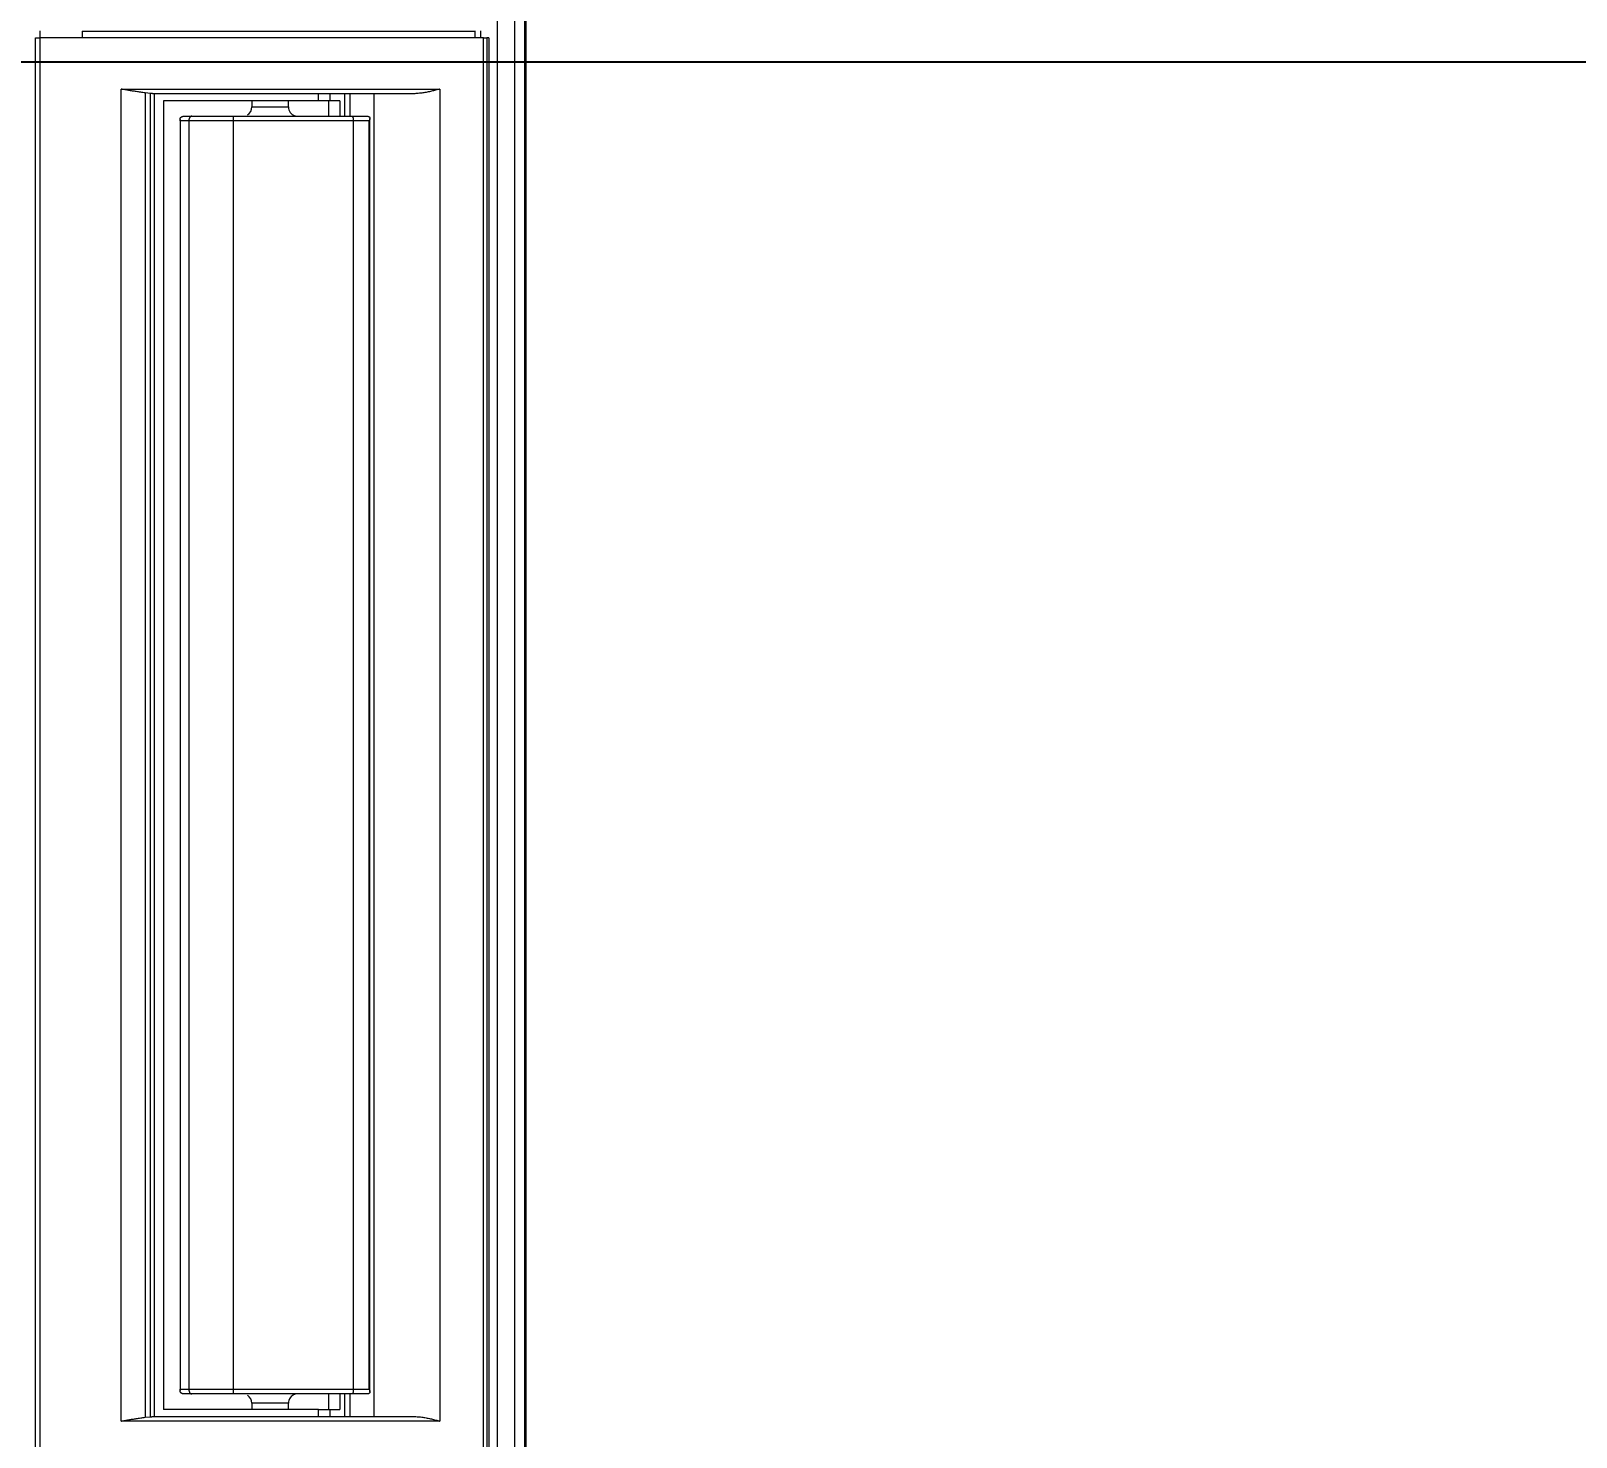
# Model space of a CAD drawing. Header units: metres. Extents: x -101133.8 to -101066.7, y -24899.3 to -24824.7.
# Drawn here: x -101102.1703 to -101101.8396, y -24845.6559 to -24845.3551 of the extents above; entities that cross this region are included whole.
import ezdxf

# ---------------------------------------------------------------- set-up
doc = ezdxf.new("R2010")
doc.units = ezdxf.units.M
doc.header["$LTSCALE"] = 0.2
doc.header["$PDSIZE"] = -5
doc.layers.add('CMT-COTATION DIVERS', color=1, linetype='Continuous')
doc.layers.add('CMT-CVC-MATERIEL', color=30, linetype='Continuous')
doc.styles.get("Standard").update_dxf_attribs({"font": 'arial.ttf'})
doc.dimstyles.get("Standard").update_dxf_attribs({"dimtxt": 0.18, "dimasz": 0.18, "dimexe": 0.18, "dimexo": 0.0625, "dimgap": 0.09, "dimtad": 0, "dimtih": 1, "dimtoh": 1, "dimdec": 4, "dimzin": 0, "dimdsep": 46, "dimtxsty": 'Standard', "dimcen": 0.09, "dimadec": 0, "dimazin": 0, "dimtfac": 1, "dimtdec": 4, "dimtofl": 0, "dimtmove": 0, "dimatfit": 3, "dimfxl": 1, "dimtolj": 1, "dimtzin": 0, "dimarcsym": 0})

# ---------------------------------------------------------------- blocks, each defined once
blk = doc.blocks.new('Cassette 600x600')
at = {"linetype": 'Continuous', "lineweight": 13}
for p, q in [((-20434.23, 53.01), (-20127.23, 53.01)), ((-20127.23, 53.01), (-20127.23, 52.01)), ((-20434.23, 52.01), (-20127.23, 52.01)), ((-20127.23, -42.83), (-20127.23, 52.01)), ((-20127.23, 52.01), (-20125.73, 52.01)), ((-20125.83, 43.01), (-20127.23, 43.01)), ((-20125.83, 43.01), (-20125.83, -40.99)), ((-20423.23, 34.66), (-20138.23, 34.66)), ((-20423.23, -33.48), (-20423.23, 34.66)), ((-20138.23, 34.66), (-20138.23, -33.48)), ((-20422.42, 29.53), (-20422.32, 28.38)), ((-20139.04, 29.53), (-20422.42, 29.53)), ((-20422.32, 28.38), (-20139.14, 28.38)), ((-20422.23, 27.75), (-20422.23, -27.9)), ((-20139.23, 27.61), (-20422.23, 27.61)), ((-20139.23, -27.9), (-20139.23, 27.75)), ((-20139.14, 28.38), (-20139.04, 29.53)), ((-20140.73, 25.61), (-20420.73, 25.61)), ((-20420.73, -7.53), (-20420.73, 25.61)), ((-20140.73, -7.53), (-20140.73, 25.61)), ((-20417.43, 21.2), (-20417.42, 21.38)), ((-20417.43, 19.6), (-20417.43, 21.2)), ((-20144.77, 22.09), (-20416.69, 22.09)), ((-20416.43, 22.05), (-20416.43, 20.21)), ((-20145.03, 22.05), (-20416.43, 22.05)), ((-20416.43, 20.21), (-20416.43, 10.71)), ((-20145.03, 20.21), (-20416.43, 20.21)), ((-20145.03, 20.21), (-20145.03, 22.05)), ((-20145.03, 10.71), (-20145.03, 20.21)), ((-20144.04, 21.38), (-20144.03, 21.2)), ((-20144.03, 21.2), (-20144.03, 19.6)), ((-20417.43, 10.67), (-20417.43, 19.6)), ((-20144.03, 19.6), (-20144.03, 10.67)), ((-20417.43, -14.7), (-20417.43, 10.67)), ((-20416.43, 10.71), (-20416.43, -14.99)), ((-20145.03, 10.71), (-20416.43, 10.71)), ((-20145.03, -14.99), (-20145.03, 10.71)), ((-20144.03, 10.67), (-20144.03, -14.7)), ((-20419.43, 6.71), (-20420.73, 6.71)), ((-20419.43, -1.09), (-20419.43, 6.71)), ((-20140.73, 6.71), (-20142.03, 6.71)), ((-20142.03, 6.71), (-20142.03, -1.09)), ((-20420.73, -1.09), (-20419.43, -1.09)), ((-20142.03, -1.09), (-20140.73, -1.09)), ((-20422.23, -7.53), (-20420.73, -7.53)), ((-20420.73, -7.53), (-20420.73, -9.99)), ((-20417.43, -9.69), (-20420.73, -9.69)), ((-20140.73, -9.69), (-20144.03, -9.69)), ((-20140.73, -9.99), (-20140.73, -7.53)), ((-20140.73, -7.53), (-20139.23, -7.53)), ((-20420.73, -9.99), (-20422.23, -9.99)), ((-20417.43, -13.09), (-20422.23, -13.09)), ((-20420.73, -9.99), (-20420.73, -12.11)), ((-20417.43, -12.11), (-20420.73, -12.11)), ((-20140.73, -12.11), (-20144.03, -12.11)), ((-20139.23, -13.09), (-20144.03, -13.09)), ((-20139.23, -9.99), (-20140.73, -9.99)), ((-20140.73, -12.11), (-20140.73, -9.99)), ((-20417.43, -14.26), (-20422.23, -14.26)), ((-20417.43, -17.85), (-20417.43, -14.7)), ((-20145.03, -14.99), (-20416.43, -14.99)), ((-20416.43, -14.99), (-20416.43, -18.37)), ((-20145.03, -18.37), (-20145.03, -14.99)), ((-20139.23, -14.26), (-20144.03, -14.26)), ((-20144.03, -14.7), (-20144.03, -17.85)), ((-20422.23, -19.44), (-20139.23, -19.44)), ((-20417.42, -18.07), (-20417.43, -17.85)), ((-20416.95, -18.53), (-20144.51, -18.53)), ((-20416.43, -18.37), (-20145.03, -18.37)), ((-20144.03, -17.85), (-20144.04, -18.07)), ((-20138.23, -33.48), (-20423.23, -33.48)), ((-20434.23, -42.83), (-20127.23, -42.83)), ((-20125.83, -40.99), (-20127.23, -40.99)), ((-20127.23, -42.3), (-20125.73, -42.3)), ((-20127.23, -42.83), (-20127.23, -43.54)), ((-20125.73, -40.99), (-20125.83, -40.99)), ((-19987.53, -45.76), (-20573.93, -45.76)), ((-20127.23, -43.54), (-20434.23, -43.54)), ((-20127.23, -44), (-20434.23, -44)), ((-20127.23, -44), (-20127.23, -43.54)), ((-20573.93, -49.58), (-19987.53, -49.58)), ((-19987.53, -51.6), (-20573.93, -51.6)), ((-20573.93, -51.99), (-19987.53, -51.99))]:
    blk.add_line(p, q, dxfattribs=at)
for centre, radius, start, end in [((-20416.68, 2.44), 8.27, 88.2687, 95.2085), ((-20144.78, 3.31), 7.4, 84.1787, 91.9347), ((-20419.43, 8.71), 2, 270, 329.2042), ((-20142.03, 8.71), 2, 210.8445, 270), ((-20419.43, -3.09), 2, 16.6773, 90), ((-20142.03, -3.09), 2, 90, 163.2061)]:
    blk.add_arc(centre, radius, start, end, dxfattribs=at)
for points, knots in [([(-20423.23, 34.66), (-20423.23, 34.66), (-20423.23, 34.65), (-20423.23, 34.65), (-20423.23, 34.65), (-20423.23, 34.65), (-20423.23, 34.64), (-20423.23, 34.64), (-20423.23, 34.64), (-20423.23, 34.63), (-20423.22, 34.63), (-20423.22, 34.63), (-20423.22, 34.62), (-20423.19, 34.45), (-20423.14, 34.12), (-20423.09, 33.84), (-20423.04, 33.55), (-20422.99, 33.3), (-20422.95, 33.05), (-20422.91, 32.8), (-20422.86, 32.54), (-20422.82, 32.26), (-20422.77, 31.99), (-20422.73, 31.69), (-20422.69, 31.48), (-20422.66, 31.28), (-20422.64, 31.14), (-20422.62, 30.99), (-20422.6, 30.84), (-20422.58, 30.67), (-20422.55, 30.5), (-20422.53, 30.34), (-20422.51, 30.18), (-20422.49, 30.02), (-20422.47, 29.86), (-20422.45, 29.69), (-20422.42, 29.53)], [0, 0, 0, 0, 1, 1, 1, 2, 2, 2, 3, 3, 3, 4, 4, 4, 5, 5, 5, 6, 6, 6, 7, 7, 7, 8, 8, 8, 9, 9, 9, 10, 10, 10, 11, 11, 11, 12, 12, 12, 12]), ([(-20139.04, 29.53), (-20139.01, 29.69), (-20138.99, 29.86), (-20138.97, 30.02), (-20138.95, 30.18), (-20138.93, 30.34), (-20138.9, 30.5), (-20138.88, 30.67), (-20138.86, 30.84), (-20138.84, 30.99), (-20138.82, 31.14), (-20138.8, 31.28), (-20138.77, 31.48), (-20138.73, 31.69), (-20138.69, 31.99), (-20138.64, 32.26), (-20138.6, 32.54), (-20138.55, 32.8), (-20138.51, 33.05), (-20138.47, 33.3), (-20138.42, 33.55), (-20138.37, 33.84), (-20138.32, 34.12), (-20138.27, 34.45), (-20138.24, 34.62), (-20138.24, 34.63), (-20138.24, 34.63), (-20138.23, 34.63), (-20138.23, 34.64), (-20138.23, 34.64), (-20138.23, 34.64), (-20138.23, 34.65), (-20138.23, 34.65), (-20138.23, 34.65), (-20138.23, 34.65), (-20138.23, 34.66), (-20138.23, 34.66)], [0, 0, 0, 0, 1, 1, 1, 2, 2, 2, 3, 3, 3, 4, 4, 4, 5, 5, 5, 6, 6, 6, 7, 7, 7, 8, 8, 8, 9, 9, 9, 10, 10, 10, 11, 11, 11, 12, 12, 12, 12]), ([(-20422.32, 28.38), (-20422.31, 28.36), (-20422.31, 28.33), (-20422.31, 28.3), (-20422.31, 28.28), (-20422.3, 28.25), (-20422.3, 28.22), (-20422.3, 28.2), (-20422.29, 28.17), (-20422.29, 28.15), (-20422.29, 28.12), (-20422.28, 28.1), (-20422.28, 28.07), (-20422.27, 28.05), (-20422.27, 28.03), (-20422.27, 28), (-20422.26, 27.98), (-20422.26, 27.96), (-20422.25, 27.94), (-20422.25, 27.92), (-20422.25, 27.9), (-20422.24, 27.88), (-20422.24, 27.86), (-20422.24, 27.84), (-20422.24, 27.83), (-20422.23, 27.82), (-20422.23, 27.81), (-20422.23, 27.81), (-20422.23, 27.8), (-20422.23, 27.79), (-20422.23, 27.79), (-20422.23, 27.78), (-20422.23, 27.77), (-20422.23, 27.77), (-20422.23, 27.76), (-20422.23, 27.76), (-20422.23, 27.75)], [0, 0, 0, 0, 1, 1, 1, 2, 2, 2, 3, 3, 3, 4, 4, 4, 5, 5, 5, 6, 6, 6, 7, 7, 7, 8, 8, 8, 9, 9, 9, 10, 10, 10, 11, 11, 11, 12, 12, 12, 12]), ([(-20139.23, 27.75), (-20139.23, 27.77), (-20139.23, 27.78), (-20139.22, 27.8), (-20139.22, 27.82), (-20139.22, 27.83), (-20139.22, 27.85), (-20139.22, 27.87), (-20139.21, 27.88), (-20139.21, 27.9), (-20139.21, 27.92), (-20139.21, 27.94), (-20139.2, 27.96), (-20139.2, 27.98), (-20139.2, 28), (-20139.19, 28.02), (-20139.19, 28.04), (-20139.18, 28.07), (-20139.18, 28.09), (-20139.18, 28.11), (-20139.17, 28.14), (-20139.17, 28.16), (-20139.16, 28.19), (-20139.16, 28.21), (-20139.16, 28.23), (-20139.16, 28.25), (-20139.15, 28.26), (-20139.15, 28.27), (-20139.15, 28.28), (-20139.15, 28.3), (-20139.15, 28.31), (-20139.15, 28.32), (-20139.15, 28.33), (-20139.15, 28.35), (-20139.14, 28.36), (-20139.14, 28.37), (-20139.14, 28.38)], [0, 0, 0, 0, 1, 1, 1, 2, 2, 2, 3, 3, 3, 4, 4, 4, 5, 5, 5, 6, 6, 6, 7, 7, 7, 8, 8, 8, 9, 9, 9, 10, 10, 10, 11, 11, 11, 12, 12, 12, 12]), ([(-20416.43, 20.21), (-20416.46, 20.2), (-20416.49, 20.2), (-20416.51, 20.2), (-20416.54, 20.2), (-20416.57, 20.2), (-20416.6, 20.19), (-20416.63, 20.19), (-20416.65, 20.19), (-20416.68, 20.18), (-20416.71, 20.18), (-20416.73, 20.18), (-20416.76, 20.17), (-20416.79, 20.17), (-20416.81, 20.16), (-20416.84, 20.15), (-20416.86, 20.15), (-20416.89, 20.14), (-20416.91, 20.13), (-20416.94, 20.12), (-20416.96, 20.11), (-20416.99, 20.1), (-20417.01, 20.09), (-20417.03, 20.08), (-20417.05, 20.07), (-20417.08, 20.06), (-20417.1, 20.05), (-20417.12, 20.04), (-20417.14, 20.03), (-20417.16, 20.02), (-20417.18, 20), (-20417.2, 19.99), (-20417.21, 19.98), (-20417.23, 19.96), (-20417.25, 19.95), (-20417.26, 19.94), (-20417.28, 19.92), (-20417.29, 19.91), (-20417.31, 19.89), (-20417.32, 19.88), (-20417.33, 19.86), (-20417.34, 19.85), (-20417.35, 19.83), (-20417.37, 19.82), (-20417.37, 19.8), (-20417.38, 19.78), (-20417.39, 19.77), (-20417.4, 19.75), (-20417.41, 19.74), (-20417.41, 19.73), (-20417.41, 19.72), (-20417.41, 19.71), (-20417.42, 19.7), (-20417.42, 19.69), (-20417.42, 19.69), (-20417.42, 19.68), (-20417.42, 19.67), (-20417.43, 19.66), (-20417.43, 19.65), (-20417.43, 19.64), (-20417.43, 19.63), (-20417.43, 19.63), (-20417.43, 19.63), (-20417.43, 19.63), (-20417.43, 19.62), (-20417.43, 19.62), (-20417.43, 19.62), (-20417.43, 19.62), (-20417.43, 19.61), (-20417.43, 19.61), (-20417.43, 19.61), (-20417.43, 19.61), (-20417.43, 19.6)], [0, 0, 0, 0, 1, 1, 1, 2, 2, 2, 3, 3, 3, 4, 4, 4, 5, 5, 5, 6, 6, 6, 7, 7, 7, 8, 8, 8, 9, 9, 9, 10, 10, 10, 11, 11, 11, 12, 12, 12, 13, 13, 13, 14, 14, 14, 15, 15, 15, 16, 16, 16, 17, 17, 17, 18, 18, 18, 19, 19, 19, 20, 20, 20, 21, 21, 21, 22, 22, 22, 23, 23, 23, 24, 24, 24, 24]), ([(-20417.42, 21.38), (-20417.42, 21.39), (-20417.42, 21.41), (-20417.41, 21.42), (-20417.41, 21.43), (-20417.41, 21.44), (-20417.41, 21.46), (-20417.41, 21.47), (-20417.4, 21.48), (-20417.4, 21.49), (-20417.4, 21.51), (-20417.4, 21.52), (-20417.39, 21.53), (-20417.39, 21.54), (-20417.39, 21.56), (-20417.38, 21.57), (-20417.38, 21.58), (-20417.38, 21.59), (-20417.37, 21.61), (-20417.37, 21.62), (-20417.36, 21.63), (-20417.36, 21.64), (-20417.35, 21.65), (-20417.35, 21.67), (-20417.34, 21.68), (-20417.34, 21.69), (-20417.33, 21.7), (-20417.33, 21.71), (-20417.32, 21.73), (-20417.31, 21.74), (-20417.31, 21.75), (-20417.3, 21.76), (-20417.29, 21.77), (-20417.29, 21.78), (-20417.28, 21.79), (-20417.27, 21.8), (-20417.27, 21.81), (-20417.26, 21.82), (-20417.24, 21.84), (-20417.23, 21.85), (-20417.22, 21.87), (-20417.21, 21.88), (-20417.2, 21.89), (-20417.19, 21.9), (-20417.17, 21.92), (-20417.16, 21.93), (-20417.15, 21.94), (-20417.14, 21.95), (-20417.12, 21.96), (-20417.11, 21.97), (-20417.09, 21.98), (-20417.07, 21.99), (-20417.05, 22), (-20417.03, 22.01), (-20417.01, 22.02), (-20417, 22.03), (-20416.98, 22.04), (-20416.96, 22.05), (-20416.94, 22.06), (-20416.92, 22.06), (-20416.9, 22.07), (-20416.87, 22.07), (-20416.84, 22.08), (-20416.82, 22.08), (-20416.79, 22.09), (-20416.76, 22.09), (-20416.73, 22.09), (-20416.71, 22.09), (-20416.68, 22.09), (-20416.65, 22.09), (-20416.62, 22.09), (-20416.59, 22.09), (-20416.57, 22.08), (-20416.55, 22.08), (-20416.54, 22.08), (-20416.53, 22.08), (-20416.52, 22.07), (-20416.51, 22.07), (-20416.5, 22.07), (-20416.49, 22.07), (-20416.48, 22.07), (-20416.47, 22.06), (-20416.46, 22.06), (-20416.44, 22.06), (-20416.43, 22.05), (-20416.43, 22.05), (-20416.43, 22.05), (-20416.43, 22.05), (-20416.43, 22.05), (-20416.43, 22.05), (-20416.43, 22.05), (-20416.43, 22.05), (-20416.43, 22.05), (-20416.43, 22.05), (-20416.43, 22.05), (-20416.43, 22.05), (-20416.43, 22.05)], [0, 0, 0, 0, 1, 1, 1, 2, 2, 2, 3, 3, 3, 4, 4, 4, 5, 5, 5, 6, 6, 6, 7, 7, 7, 8, 8, 8, 9, 9, 9, 10, 10, 10, 11, 11, 11, 12, 12, 12, 13, 13, 13, 14, 14, 14, 15, 15, 15, 16, 16, 16, 17, 17, 17, 18, 18, 18, 19, 19, 19, 20, 20, 20, 21, 21, 21, 22, 22, 22, 23, 23, 23, 24, 24, 24, 25, 25, 25, 26, 26, 26, 27, 27, 27, 28, 28, 28, 29, 29, 29, 30, 30, 30, 31, 31, 31, 32, 32, 32, 32]), ([(-20145.03, 22.05), (-20145.03, 22.05), (-20145.03, 22.05), (-20145.03, 22.05), (-20145.03, 22.05), (-20145.03, 22.05), (-20145.03, 22.05), (-20145.03, 22.05), (-20145.03, 22.05), (-20145.03, 22.05), (-20145.03, 22.05), (-20145.03, 22.05), (-20145.02, 22.05), (-20145.02, 22.06), (-20145, 22.06), (-20144.99, 22.06), (-20144.98, 22.07), (-20144.97, 22.07), (-20144.96, 22.07), (-20144.95, 22.07), (-20144.94, 22.07), (-20144.93, 22.08), (-20144.92, 22.08), (-20144.91, 22.08), (-20144.89, 22.08), (-20144.87, 22.09), (-20144.84, 22.09), (-20144.81, 22.09), (-20144.78, 22.09), (-20144.75, 22.09), (-20144.73, 22.09), (-20144.7, 22.09), (-20144.67, 22.09), (-20144.64, 22.08), (-20144.61, 22.08), (-20144.59, 22.07), (-20144.56, 22.07), (-20144.54, 22.06), (-20144.52, 22.06), (-20144.5, 22.05), (-20144.48, 22.04), (-20144.46, 22.03), (-20144.45, 22.02), (-20144.43, 22.01), (-20144.41, 22), (-20144.39, 21.99), (-20144.37, 21.98), (-20144.35, 21.97), (-20144.34, 21.96), (-20144.32, 21.95), (-20144.31, 21.94), (-20144.3, 21.93), (-20144.29, 21.92), (-20144.27, 21.9), (-20144.26, 21.89), (-20144.25, 21.88), (-20144.24, 21.87), (-20144.23, 21.85), (-20144.21, 21.84), (-20144.2, 21.82), (-20144.19, 21.81), (-20144.18, 21.8), (-20144.18, 21.79), (-20144.17, 21.78), (-20144.17, 21.77), (-20144.16, 21.76), (-20144.15, 21.75), (-20144.15, 21.74), (-20144.14, 21.73), (-20144.13, 21.71), (-20144.13, 21.7), (-20144.12, 21.69), (-20144.12, 21.68), (-20144.11, 21.67), (-20144.11, 21.65), (-20144.1, 21.64), (-20144.1, 21.63), (-20144.09, 21.62), (-20144.09, 21.61), (-20144.08, 21.59), (-20144.08, 21.58), (-20144.08, 21.57), (-20144.07, 21.56), (-20144.07, 21.54), (-20144.07, 21.53), (-20144.06, 21.52), (-20144.06, 21.51), (-20144.06, 21.49), (-20144.06, 21.48), (-20144.05, 21.47), (-20144.05, 21.46), (-20144.05, 21.44), (-20144.05, 21.43), (-20144.04, 21.42), (-20144.04, 21.41), (-20144.04, 21.39), (-20144.04, 21.38)], [0, 0, 0, 0, 1, 1, 1, 2, 2, 2, 3, 3, 3, 4, 4, 4, 5, 5, 5, 6, 6, 6, 7, 7, 7, 8, 8, 8, 9, 9, 9, 10, 10, 10, 11, 11, 11, 12, 12, 12, 13, 13, 13, 14, 14, 14, 15, 15, 15, 16, 16, 16, 17, 17, 17, 18, 18, 18, 19, 19, 19, 20, 20, 20, 21, 21, 21, 22, 22, 22, 23, 23, 23, 24, 24, 24, 25, 25, 25, 26, 26, 26, 27, 27, 27, 28, 28, 28, 29, 29, 29, 30, 30, 30, 31, 31, 31, 32, 32, 32, 32]), ([(-20144.03, 19.6), (-20144.03, 19.61), (-20144.03, 19.61), (-20144.03, 19.61), (-20144.03, 19.61), (-20144.03, 19.62), (-20144.03, 19.62), (-20144.03, 19.62), (-20144.03, 19.62), (-20144.03, 19.63), (-20144.03, 19.63), (-20144.03, 19.63), (-20144.03, 19.63), (-20144.03, 19.64), (-20144.03, 19.65), (-20144.03, 19.66), (-20144.04, 19.67), (-20144.04, 19.68), (-20144.04, 19.69), (-20144.04, 19.69), (-20144.04, 19.7), (-20144.05, 19.71), (-20144.05, 19.72), (-20144.05, 19.73), (-20144.05, 19.74), (-20144.06, 19.75), (-20144.07, 19.77), (-20144.08, 19.78), (-20144.09, 19.8), (-20144.09, 19.82), (-20144.11, 19.83), (-20144.12, 19.85), (-20144.13, 19.86), (-20144.14, 19.88), (-20144.15, 19.89), (-20144.17, 19.91), (-20144.18, 19.92), (-20144.2, 19.94), (-20144.21, 19.95), (-20144.23, 19.96), (-20144.25, 19.98), (-20144.26, 19.99), (-20144.28, 20), (-20144.3, 20.02), (-20144.32, 20.03), (-20144.34, 20.04), (-20144.36, 20.05), (-20144.38, 20.06), (-20144.41, 20.07), (-20144.43, 20.08), (-20144.45, 20.09), (-20144.47, 20.1), (-20144.5, 20.11), (-20144.52, 20.12), (-20144.55, 20.13), (-20144.57, 20.14), (-20144.59, 20.15), (-20144.62, 20.15), (-20144.65, 20.16), (-20144.67, 20.17), (-20144.7, 20.17), (-20144.73, 20.18), (-20144.75, 20.18), (-20144.78, 20.18), (-20144.81, 20.19), (-20144.83, 20.19), (-20144.86, 20.19), (-20144.89, 20.2), (-20144.92, 20.2), (-20144.95, 20.2), (-20144.97, 20.2), (-20145, 20.2), (-20145.03, 20.21)], [0, 0, 0, 0, 1, 1, 1, 2, 2, 2, 3, 3, 3, 4, 4, 4, 5, 5, 5, 6, 6, 6, 7, 7, 7, 8, 8, 8, 9, 9, 9, 10, 10, 10, 11, 11, 11, 12, 12, 12, 13, 13, 13, 14, 14, 14, 15, 15, 15, 16, 16, 16, 17, 17, 17, 18, 18, 18, 19, 19, 19, 20, 20, 20, 21, 21, 21, 22, 22, 22, 23, 23, 23, 24, 24, 24, 24]), ([(-20416.43, -14.99), (-20416.46, -14.99), (-20416.49, -14.99), (-20416.51, -14.99), (-20416.54, -14.99), (-20416.57, -14.99), (-20416.6, -14.99), (-20416.63, -14.99), (-20416.65, -14.99), (-20416.68, -14.98), (-20416.71, -14.98), (-20416.73, -14.98), (-20416.76, -14.98), (-20416.79, -14.98), (-20416.81, -14.97), (-20416.84, -14.97), (-20416.86, -14.97), (-20416.89, -14.96), (-20416.91, -14.96), (-20416.94, -14.95), (-20416.96, -14.95), (-20416.99, -14.95), (-20417.01, -14.94), (-20417.03, -14.94), (-20417.05, -14.93), (-20417.08, -14.93), (-20417.1, -14.92), (-20417.12, -14.91), (-20417.14, -14.91), (-20417.16, -14.9), (-20417.18, -14.9), (-20417.2, -14.89), (-20417.21, -14.88), (-20417.23, -14.88), (-20417.25, -14.87), (-20417.26, -14.86), (-20417.28, -14.86), (-20417.29, -14.85), (-20417.31, -14.84), (-20417.32, -14.84), (-20417.33, -14.83), (-20417.34, -14.82), (-20417.35, -14.81), (-20417.37, -14.81), (-20417.37, -14.8), (-20417.38, -14.79), (-20417.39, -14.78), (-20417.4, -14.77), (-20417.41, -14.77), (-20417.41, -14.76), (-20417.41, -14.76), (-20417.41, -14.75), (-20417.42, -14.75), (-20417.42, -14.75), (-20417.42, -14.74), (-20417.42, -14.74), (-20417.42, -14.73), (-20417.43, -14.73), (-20417.43, -14.73), (-20417.43, -14.72), (-20417.43, -14.72), (-20417.43, -14.72), (-20417.43, -14.72), (-20417.43, -14.71), (-20417.43, -14.71), (-20417.43, -14.71), (-20417.43, -14.71), (-20417.43, -14.71), (-20417.43, -14.71), (-20417.43, -14.71), (-20417.43, -14.71), (-20417.43, -14.7), (-20417.43, -14.7)], [0, 0, 0, 0, 1, 1, 1, 2, 2, 2, 3, 3, 3, 4, 4, 4, 5, 5, 5, 6, 6, 6, 7, 7, 7, 8, 8, 8, 9, 9, 9, 10, 10, 10, 11, 11, 11, 12, 12, 12, 13, 13, 13, 14, 14, 14, 15, 15, 15, 16, 16, 16, 17, 17, 17, 18, 18, 18, 19, 19, 19, 20, 20, 20, 21, 21, 21, 22, 22, 22, 23, 23, 23, 24, 24, 24, 24]), ([(-20144.03, -14.7), (-20144.03, -14.7), (-20144.03, -14.71), (-20144.03, -14.71), (-20144.03, -14.71), (-20144.03, -14.71), (-20144.03, -14.71), (-20144.03, -14.71), (-20144.03, -14.71), (-20144.03, -14.71), (-20144.03, -14.72), (-20144.03, -14.72), (-20144.03, -14.72), (-20144.03, -14.72), (-20144.03, -14.73), (-20144.03, -14.73), (-20144.04, -14.73), (-20144.04, -14.74), (-20144.04, -14.74), (-20144.04, -14.75), (-20144.04, -14.75), (-20144.05, -14.75), (-20144.05, -14.76), (-20144.05, -14.76), (-20144.05, -14.77), (-20144.06, -14.77), (-20144.07, -14.78), (-20144.08, -14.79), (-20144.09, -14.8), (-20144.09, -14.81), (-20144.11, -14.81), (-20144.12, -14.82), (-20144.13, -14.83), (-20144.14, -14.84), (-20144.15, -14.84), (-20144.17, -14.85), (-20144.18, -14.86), (-20144.2, -14.86), (-20144.21, -14.87), (-20144.23, -14.88), (-20144.25, -14.88), (-20144.26, -14.89), (-20144.28, -14.9), (-20144.3, -14.9), (-20144.32, -14.91), (-20144.34, -14.91), (-20144.36, -14.92), (-20144.38, -14.93), (-20144.41, -14.93), (-20144.43, -14.94), (-20144.45, -14.94), (-20144.47, -14.95), (-20144.5, -14.95), (-20144.52, -14.95), (-20144.55, -14.96), (-20144.57, -14.96), (-20144.59, -14.97), (-20144.62, -14.97), (-20144.65, -14.97), (-20144.67, -14.98), (-20144.7, -14.98), (-20144.73, -14.98), (-20144.75, -14.98), (-20144.78, -14.98), (-20144.81, -14.99), (-20144.83, -14.99), (-20144.86, -14.99), (-20144.89, -14.99), (-20144.92, -14.99), (-20144.95, -14.99), (-20144.97, -14.99), (-20145, -14.99), (-20145.03, -14.99)], [0, 0, 0, 0, 1, 1, 1, 2, 2, 2, 3, 3, 3, 4, 4, 4, 5, 5, 5, 6, 6, 6, 7, 7, 7, 8, 8, 8, 9, 9, 9, 10, 10, 10, 11, 11, 11, 12, 12, 12, 13, 13, 13, 14, 14, 14, 15, 15, 15, 16, 16, 16, 17, 17, 17, 18, 18, 18, 19, 19, 19, 20, 20, 20, 21, 21, 21, 22, 22, 22, 23, 23, 23, 24, 24, 24, 24]), ([(-20416.43, -18.37), (-20416.43, -18.37), (-20416.43, -18.37), (-20416.43, -18.37), (-20416.43, -18.37), (-20416.43, -18.37), (-20416.43, -18.37), (-20416.43, -18.37), (-20416.43, -18.37), (-20416.43, -18.37), (-20416.43, -18.37), (-20416.43, -18.38), (-20416.43, -18.38), (-20416.44, -18.38), (-20416.44, -18.38), (-20416.45, -18.38), (-20416.45, -18.38), (-20416.46, -18.39), (-20416.46, -18.39), (-20416.47, -18.39), (-20416.47, -18.39), (-20416.47, -18.4), (-20416.48, -18.4), (-20416.48, -18.4), (-20416.49, -18.4), (-20416.51, -18.41), (-20416.54, -18.43), (-20416.58, -18.44), (-20416.61, -18.46), (-20416.64, -18.47), (-20416.67, -18.48), (-20416.7, -18.49), (-20416.72, -18.5), (-20416.76, -18.5), (-20416.79, -18.51), (-20416.82, -18.52), (-20416.84, -18.52), (-20416.87, -18.53), (-20416.89, -18.53), (-20416.91, -18.53), (-20416.93, -18.53), (-20416.95, -18.53), (-20416.97, -18.53), (-20416.99, -18.53), (-20417.01, -18.53), (-20417.03, -18.53), (-20417.05, -18.53), (-20417.07, -18.52), (-20417.09, -18.52), (-20417.11, -18.51), (-20417.12, -18.51), (-20417.13, -18.51), (-20417.15, -18.5), (-20417.16, -18.5), (-20417.17, -18.49), (-20417.19, -18.48), (-20417.2, -18.48), (-20417.21, -18.47), (-20417.22, -18.46), (-20417.24, -18.45), (-20417.25, -18.44), (-20417.26, -18.43), (-20417.26, -18.43), (-20417.27, -18.42), (-20417.28, -18.41), (-20417.28, -18.41), (-20417.29, -18.4), (-20417.3, -18.39), (-20417.3, -18.38), (-20417.31, -18.37), (-20417.32, -18.36), (-20417.32, -18.35), (-20417.33, -18.35), (-20417.33, -18.34), (-20417.34, -18.33), (-20417.35, -18.32), (-20417.35, -18.31), (-20417.36, -18.3), (-20417.36, -18.29), (-20417.37, -18.27), (-20417.37, -18.26), (-20417.37, -18.25), (-20417.38, -18.24), (-20417.38, -18.23), (-20417.39, -18.22), (-20417.39, -18.21), (-20417.39, -18.19), (-20417.39, -18.18), (-20417.4, -18.17), (-20417.4, -18.16), (-20417.4, -18.14), (-20417.41, -18.13), (-20417.41, -18.12), (-20417.41, -18.11), (-20417.41, -18.09), (-20417.41, -18.08), (-20417.42, -18.07)], [0, 0, 0, 0, 1, 1, 1, 2, 2, 2, 3, 3, 3, 4, 4, 4, 5, 5, 5, 6, 6, 6, 7, 7, 7, 8, 8, 8, 9, 9, 9, 10, 10, 10, 11, 11, 11, 12, 12, 12, 13, 13, 13, 14, 14, 14, 15, 15, 15, 16, 16, 16, 17, 17, 17, 18, 18, 18, 19, 19, 19, 20, 20, 20, 21, 21, 21, 22, 22, 22, 23, 23, 23, 24, 24, 24, 25, 25, 25, 26, 26, 26, 27, 27, 27, 28, 28, 28, 29, 29, 29, 30, 30, 30, 31, 31, 31, 32, 32, 32, 32]), ([(-20144.04, -18.07), (-20144.05, -18.08), (-20144.05, -18.09), (-20144.05, -18.11), (-20144.05, -18.12), (-20144.05, -18.13), (-20144.06, -18.14), (-20144.06, -18.16), (-20144.06, -18.17), (-20144.06, -18.18), (-20144.07, -18.19), (-20144.07, -18.21), (-20144.07, -18.22), (-20144.08, -18.23), (-20144.08, -18.24), (-20144.09, -18.25), (-20144.09, -18.26), (-20144.09, -18.27), (-20144.1, -18.29), (-20144.1, -18.3), (-20144.11, -18.31), (-20144.11, -18.32), (-20144.12, -18.33), (-20144.13, -18.34), (-20144.13, -18.35), (-20144.14, -18.35), (-20144.14, -18.36), (-20144.15, -18.37), (-20144.16, -18.38), (-20144.16, -18.39), (-20144.17, -18.4), (-20144.18, -18.41), (-20144.18, -18.41), (-20144.19, -18.42), (-20144.2, -18.43), (-20144.2, -18.43), (-20144.21, -18.44), (-20144.22, -18.45), (-20144.24, -18.46), (-20144.25, -18.47), (-20144.26, -18.48), (-20144.27, -18.48), (-20144.29, -18.49), (-20144.3, -18.5), (-20144.31, -18.5), (-20144.33, -18.51), (-20144.34, -18.51), (-20144.35, -18.51), (-20144.37, -18.52), (-20144.39, -18.52), (-20144.41, -18.53), (-20144.43, -18.53), (-20144.45, -18.53), (-20144.47, -18.53), (-20144.49, -18.53), (-20144.51, -18.53), (-20144.53, -18.53), (-20144.55, -18.53), (-20144.57, -18.53), (-20144.59, -18.53), (-20144.62, -18.52), (-20144.64, -18.52), (-20144.67, -18.51), (-20144.7, -18.5), (-20144.74, -18.5), (-20144.76, -18.49), (-20144.79, -18.48), (-20144.82, -18.47), (-20144.85, -18.46), (-20144.88, -18.44), (-20144.92, -18.43), (-20144.95, -18.41), (-20144.97, -18.4), (-20144.98, -18.4), (-20144.98, -18.4), (-20144.99, -18.4), (-20144.99, -18.39), (-20144.99, -18.39), (-20145, -18.39), (-20145, -18.39), (-20145.01, -18.38), (-20145.01, -18.38), (-20145.02, -18.38), (-20145.02, -18.38), (-20145.02, -18.38), (-20145.03, -18.38), (-20145.03, -18.37), (-20145.03, -18.37), (-20145.03, -18.37), (-20145.03, -18.37), (-20145.03, -18.37), (-20145.03, -18.37), (-20145.03, -18.37), (-20145.03, -18.37), (-20145.03, -18.37), (-20145.03, -18.37), (-20145.03, -18.37)], [0, 0, 0, 0, 1, 1, 1, 2, 2, 2, 3, 3, 3, 4, 4, 4, 5, 5, 5, 6, 6, 6, 7, 7, 7, 8, 8, 8, 9, 9, 9, 10, 10, 10, 11, 11, 11, 12, 12, 12, 13, 13, 13, 14, 14, 14, 15, 15, 15, 16, 16, 16, 17, 17, 17, 18, 18, 18, 19, 19, 19, 20, 20, 20, 21, 21, 21, 22, 22, 22, 23, 23, 23, 24, 24, 24, 25, 25, 25, 26, 26, 26, 27, 27, 27, 28, 28, 28, 29, 29, 29, 30, 30, 30, 31, 31, 31, 32, 32, 32, 32]), ([(-20422.23, -27.9), (-20422.24, -28.06), (-20422.25, -28.23), (-20422.27, -28.4), (-20422.28, -28.56), (-20422.29, -28.73), (-20422.31, -28.9), (-20422.32, -29.07), (-20422.34, -29.24), (-20422.35, -29.4), (-20422.37, -29.56), (-20422.39, -29.69), (-20422.42, -29.9), (-20422.45, -30.14), (-20422.51, -30.49), (-20422.57, -30.8), (-20422.64, -31.12), (-20422.7, -31.41), (-20422.77, -31.7), (-20422.84, -31.99), (-20422.91, -32.27), (-20423, -32.59), (-20423.08, -32.91), (-20423.17, -33.26), (-20423.22, -33.46), (-20423.22, -33.46), (-20423.22, -33.46), (-20423.23, -33.46), (-20423.23, -33.47), (-20423.23, -33.47), (-20423.23, -33.47), (-20423.23, -33.47), (-20423.23, -33.47), (-20423.23, -33.48), (-20423.23, -33.48), (-20423.23, -33.48), (-20423.23, -33.48)], [0, 0, 0, 0, 1, 1, 1, 2, 2, 2, 3, 3, 3, 4, 4, 4, 5, 5, 5, 6, 6, 6, 7, 7, 7, 8, 8, 8, 9, 9, 9, 10, 10, 10, 11, 11, 11, 12, 12, 12, 12]), ([(-20138.23, -33.48), (-20138.23, -33.48), (-20138.23, -33.48), (-20138.23, -33.48), (-20138.23, -33.47), (-20138.23, -33.47), (-20138.23, -33.47), (-20138.23, -33.47), (-20138.23, -33.47), (-20138.23, -33.46), (-20138.24, -33.46), (-20138.24, -33.46), (-20138.24, -33.46), (-20138.29, -33.26), (-20138.38, -32.91), (-20138.46, -32.59), (-20138.55, -32.27), (-20138.62, -31.99), (-20138.69, -31.7), (-20138.76, -31.41), (-20138.82, -31.12), (-20138.89, -30.8), (-20138.95, -30.49), (-20139.01, -30.14), (-20139.04, -29.9), (-20139.07, -29.69), (-20139.09, -29.56), (-20139.1, -29.4), (-20139.12, -29.24), (-20139.14, -29.07), (-20139.15, -28.9), (-20139.17, -28.73), (-20139.18, -28.56), (-20139.19, -28.4), (-20139.21, -28.23), (-20139.22, -28.06), (-20139.23, -27.9)], [0, 0, 0, 0, 1, 1, 1, 2, 2, 2, 3, 3, 3, 4, 4, 4, 5, 5, 5, 6, 6, 6, 7, 7, 7, 8, 8, 8, 9, 9, 9, 10, 10, 10, 11, 11, 11, 12, 12, 12, 12])]:
    blk.add_open_spline(points, degree=3, knots=knots, dxfattribs=at)
blk = doc.blocks.new('COT-45')
at = {"color": 0}
for p, q in [((0, -1), (0, 1)), ((-1, 0), (1, 0))]:
    blk.add_line(p, q, dxfattribs=at)
at = {"color": 0, "const_width": 0.4}
blk.add_lwpolyline([(-0.442, -0.442), (0.442, 0.442)], dxfattribs=at)
blk = doc.blocks.new('*D136')
at = {"layer": 'CMT-COTATION DIVERS', "color": 0, "lineweight": -2}
for p, q in [((-101104.56913, -24845.36165), (-101101.33268, -24845.36165)), ((-101101.38268, -24847.96619), (-101101.38268, -24845.38665)), ((-101101.83047, -24847.99119), (-101101.33268, -24847.99119))]:
    blk.add_line(p, q, dxfattribs=at)
at = {"layer": 'Defpoints', "color": 0, "lineweight": 15}
for p in [(-101104.59913, -24845.36165), (-101101.38268, -24845.36165), (-101101.86047, -24847.99119)]:
    blk.add_point(p, dxfattribs=at)
at = {"layer": 'CMT-COTATION DIVERS', "color": 0, "lineweight": -2, "xscale": 0.025, "yscale": 0.025, "zscale": 0.025}
for p, rotation in [((-101101.38268, -24845.36165), 90), ((-101101.38268, -24847.99119), 270)]:
    blk.add_blockref('COT-45', p, dxfattribs=dict(at, rotation=rotation))
at = {"layer": 'CMT-COTATION DIVERS', "color": 0, "lineweight": 15, "insert": (-101101.4585, -24846.67642), "char_height": 0.075, "attachment_point": 5, "rotation": 90}
blk.add_mtext('\\A1;263', dxfattribs=at)
blk = doc.blocks.new('*D137')
at = {"layer": 'CMT-COTATION DIVERS', "color": 0, "lineweight": -2}
for p, q in [((-101102.36198, -24845.00659), (-101101.33268, -24845.00659)), ((-101101.38268, -24845.03159), (-101101.38268, -24845.33665)), ((-101101.35268, -24845.36165), (-101101.33268, -24845.36165))]:
    blk.add_line(p, q, dxfattribs=at)
at = {"layer": 'Defpoints', "color": 0, "lineweight": 15}
for p in [(-101102.39198, -24845.00659), (-101101.38268, -24845.36165), (-101101.38268, -24845.36165)]:
    blk.add_point(p, dxfattribs=at)
at = {"layer": 'CMT-COTATION DIVERS', "color": 0, "lineweight": -2, "xscale": 0.025, "yscale": 0.025, "zscale": 0.025}
for p, rotation in [((-101101.38268, -24845.00659), 90), ((-101101.38268, -24845.36165), 270)]:
    blk.add_blockref('COT-45', p, dxfattribs=dict(at, rotation=rotation))
at = {"layer": 'CMT-COTATION DIVERS', "color": 0, "lineweight": 15, "insert": (-101101.4585, -24845.18412), "char_height": 0.075, "attachment_point": 5, "rotation": 90}
blk.add_mtext('\\A1;36', dxfattribs=at)

msp = doc.modelspace()

# ---------------------------------------------------------------- block references
at = {"layer": 'CMT-CVC-MATERIEL', "xscale": 0.001, "yscale": 0.001, "zscale": 0.001, "rotation": 90}
msp.add_blockref('Cassette 600x600', (-101102.11629, -24825.22928), dxfattribs=at)

# ---------------------------------------------------------------- dimensions: what is measured, and where the dimension line sits
at = {"layer": 'CMT-COTATION DIVERS', "lineweight": 15}
for p1, p2, picture, middle in [((-101102.39198, -24845.00659), (-101101.38268, -24845.36165), '*D137', (-101101.4585, -24845.18412)), ((-101101.86047, -24847.99119), (-101104.59913, -24845.36165), '*D136', (-101101.4585, -24846.67642))]:
    dim = msp.add_linear_dim(base=(-101101.38268, -24845.36165), p1=p1, p2=p2, angle=90, dimstyle='Standard', override={"dimscale": 0.05, "dimtxt": 1.5, "dimasz": 0.5, "dimexe": 1, "dimexo": 0.6, "dimgap": 0.75, "dimtad": 1, "dimtih": 0, "dimtoh": 0, "dimdec": 0, "dimlfac": 100, "dimblk": 'COT-45', "dimcen": 0, "dimadec": 2, "dimazin": 2, "dimtdec": 2, "dimtix": 1, "dimtmove": 1, "dimfrac": 1}, dxfattribs=at)
    dim.commit()
    dim.dimension.update_dxf_attribs({"geometry": picture, "text_midpoint": middle})

doc.saveas('drawing.dxf')
